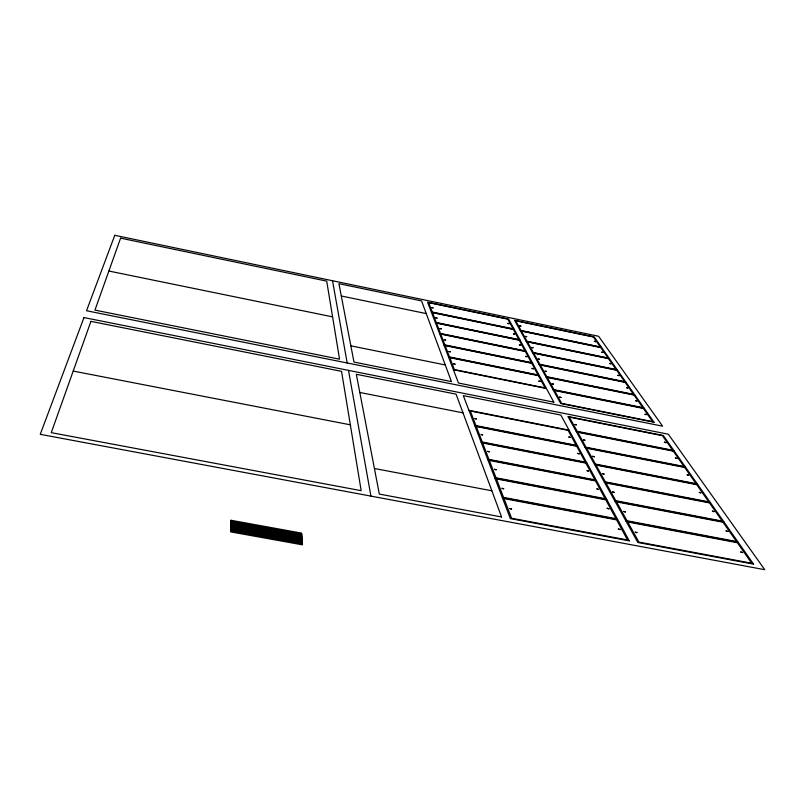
<?xml version="1.0" encoding="UTF-8"?>
<svg xmlns="http://www.w3.org/2000/svg" width="805" height="805" viewBox="0 0 805 805"><rect width="100%" height="100%" fill="white"/><g stroke="black" fill="none" stroke-linecap="round" stroke-linejoin="round"><path stroke-width="1.21" d="M588.556 471.036L586.875 470.623L588.556 471.116M482.598 434.972L481.008 434.418L482.648 434.881M594.281 456.807L592.681 456.344M592.691 456.244L594.321 456.747M476.399 418.952L474.799 418.53L476.409 418.882M699.314 492.348L700.984 492.901L699.304 492.449M583.524 439.872L585.104 440.335L583.524 439.983M568.853 436.974L570.433 437.437L568.843 437.065M576.34 424.899L574.84 424.446L576.38 424.788M676.925 458.558L675.415 458.095M675.425 457.954L676.975 458.458M455.016 364.252L453.628 363.88M453.648 363.78L455.056 364.142M560.984 397.569L559.596 397.197M559.586 397.056L561.025 397.449M665.866 442.7L664.407 442.257M664.417 442.126L665.916 442.599M540.175 381.51L538.807 381.137M538.817 381.017L540.215 381.409M645.016 414.233L646.435 414.656L645.016 414.374M636.825 401.121L635.497 400.689M635.527 400.588L636.916 401.001M450.176 351.906L448.838 351.533M448.878 351.423L450.237 351.785M553.407 384.226L552.099 383.814M552.139 383.703L553.518 384.096M445.588 340.133L444.29 339.78M444.32 339.67L445.638 340.002M441.21 328.903L439.973 328.601M439.973 328.45L441.251 328.782M532.035 368.358L533.373 368.73M533.343 368.851L532.055 368.529M435.817 317.744L437.075 318.066M437.035 318.186L435.807 317.874M539.461 359.392L538.243 359.03M538.263 358.899L539.561 359.261M526.832 356.776L525.554 356.444M525.564 356.303L526.862 356.655M433.04 307.943L431.852 307.651M431.852 307.52L433.07 307.812M533.021 347.82L531.763 347.468L533.071 347.71M519.386 344.802L520.654 345.154M520.604 345.265L519.376 344.943M626.511 387.597L627.84 387.99M627.779 388.111L626.471 387.708M525.625 336.329L526.862 336.671L525.645 336.48M513.479 333.813L514.717 334.145L513.489 333.964M617.898 375.211L619.186 375.593M619.085 375.714L617.888 375.351M520.835 326.226L519.738 325.924M519.728 325.784L520.926 326.106M507.844 323.308L509.042 323.63M509.002 323.751L507.834 323.439M610.874 363.87L609.667 363.528M609.677 363.387L610.935 363.759M601.818 352.097L603.046 352.439M602.995 352.56L601.798 352.208M595.448 341.743L594.311 341.431M594.311 341.29L595.499 341.632M230.733 528.362L302.207 541.282M230.683 529.529L302.288 542.469M230.643 530.706L302.358 543.657M230.995 521.429L301.744 534.268M230.955 522.576L301.815 535.426M230.914 523.723L301.895 536.593M230.864 524.88L301.976 537.76M230.824 526.037L302.046 538.927M230.773 527.195L302.127 540.105M502.38 497.711L617.666 519.537M625.998 521.117L738.286 542.369M374.416 468.5L491.865 490.788M494.874 478.1L606.769 499.492M614.849 501.042L723.926 521.902M73.215 371.075L350.336 424.819M487.81 459.645L596.505 480.625M604.364 482.145L710.392 502.612M474.87 425.835L577.688 446.03M585.124 447.489L685.558 467.212M481.149 442.247L586.835 462.835M594.472 464.324L697.633 484.419M468.933 410.309L569.044 430.122M576.279 431.561L674.137 450.921M359.815 392.478L463.006 412.864M448.556 357.078L539.35 375.522M545.921 376.861L634.853 394.923M350.859 345.848L445.256 364.937M453.396 369.726L546.404 388.513M553.146 389.872L644.201 408.256M108.866 271.033L332.586 316.868M443.947 345.033L532.618 363.156M539.038 364.464L625.938 382.224M435.364 322.614L520.08 340.102M526.218 341.37L609.325 358.537M439.56 333.562L526.208 351.362M532.487 352.65L617.445 370.109M431.359 312.149L514.234 329.346M520.241 330.593L601.566 347.468M341.29 295.988L426.248 313.598M332.525 280.744L347.186 362.975M348.505 370.381L370.924 496.111M636.976 532.669L635.125 532.125L636.976 532.648M742.602 552.582L740.761 551.989L742.602 552.582M625.334 511.95L623.543 511.417L625.334 511.97M511.588 509.042L509.716 508.529L511.578 509.062M231.045 520.282L230.592 531.884L302.439 544.844L301.664 533.111L231.045 520.282M620.081 529.489L618.22 528.986L620.061 529.559M727.891 531.481L726.11 530.908L727.891 531.481M503.678 488.776L501.857 488.303L503.668 488.746M614.376 492.449L612.645 491.936L614.376 492.449M608.932 508.82L607.141 508.297L608.932 508.82M496.242 469.728L494.491 469.325L496.242 469.728M604.062 474.085L602.371 473.602L604.062 474.085M714.035 511.618L712.334 511.034L714.025 511.678M489.249 451.796L487.538 451.353L489.249 451.776M598.447 489.39L596.706 488.877L598.417 489.47M90.925 321.376L51.258 432.657L361.173 490.678L341.541 371.336L90.925 321.376M120.589 238.149L94.94 310.116L339.549 359.181L326.709 281.126L120.589 238.149M83.972 317.573L40.25 434.328L764.75 569.698L668.321 434.217L83.972 317.573M114.773 235.302L86.527 310.75L662.596 426.167L598.608 336.269L114.773 235.302M579.228 453.849L577.598 453.376L579.208 453.859M688.627 475.262L687.007 474.749L688.647 475.192M546.333 371.497L544.995 371.105L546.374 371.387M627.487 539.954L511.598 518.249L504.031 498.577L616.61 519.879L627.487 539.954M751.699 563.218L638.918 542.097L627.719 521.982L737.37 542.731L751.699 563.218M501.555 516.961L379.326 494.079L356.323 374.285L456.083 394.168L501.555 516.961M629.269 540.869L510.37 518.611L463.308 395.607L560.844 415.058L629.269 540.869M753.561 564.144L637.852 542.479L567.907 416.467L663.3 435.485L753.561 564.144M615.956 518.672L503.568 497.389L496.464 478.925L605.732 499.804L615.956 518.672M736.495 541.493L627.045 520.765L616.519 501.867L723.021 522.234L736.495 541.493M605.108 498.667L496.031 477.798L489.349 460.43L595.489 480.917L605.108 498.667M722.206 521.066L615.875 500.73L605.974 482.94L709.507 502.914L722.206 521.066M594.905 479.84L488.947 459.373L482.648 443.002L585.829 463.096L594.905 479.84M708.732 501.817L605.37 481.853L596.022 465.079L696.748 484.691L708.732 501.817M576.712 446.262L476.319 426.549L482.265 442.005L585.285 462.08L576.712 446.262M684.693 467.464L586.634 448.214L595.459 464.062L696.023 483.654L684.693 467.464M672.628 450.226L577.235 431.339L569.326 417.131L662.465 435.696L672.628 450.226M568.078 430.343L470.331 411.003L475.956 425.614L576.189 445.306L568.078 430.343M673.282 451.152L577.738 432.255L586.09 447.248L684.009 466.477L673.282 451.152M652.603 421.609L561.649 403.365L554.484 390.485L643.386 408.437L652.603 421.609M451.434 381.62L353.979 362.069L338.925 283.672L421.548 300.899L451.434 381.62M553.83 402.158L458.488 383.039L427.536 302.147L508.639 319.062L553.83 402.158M654.032 422.263L560.733 403.547L514.516 320.289L594.14 336.882L654.032 422.263M538.052 374.929L449.532 356.947L445.175 345.607L531.743 363.286L538.052 374.929M633.505 394.319L546.806 376.71L540.306 365.037L625.143 382.375L633.505 394.319M538.454 375.673L449.814 357.672L454.392 369.586L545.076 387.889L538.454 375.673M634.048 395.084L547.219 377.454L554.041 389.701L642.823 407.632L634.048 395.084M531.35 362.582L444.903 344.912L440.748 334.105L525.343 351.483L531.35 362.582M624.64 381.64L539.913 364.333L533.715 353.204L616.66 370.24L624.64 381.64M518.883 339.569L436.29 322.513L432.496 312.662L513.399 329.446L518.883 339.569M608.087 357.994L527.064 341.26L521.409 331.117L600.802 347.589L608.087 357.994M519.235 340.213L436.531 323.137L440.496 333.451L524.971 350.809L519.235 340.213M608.55 358.658L527.426 341.904L533.343 352.53L616.167 369.545L608.55 358.658M507.814 319.152L428.642 302.65L432.265 312.058L513.067 328.832L507.814 319.152M593.386 336.993L515.663 320.782L521.066 330.493L600.359 346.945L593.386 336.993"/></g></svg>
